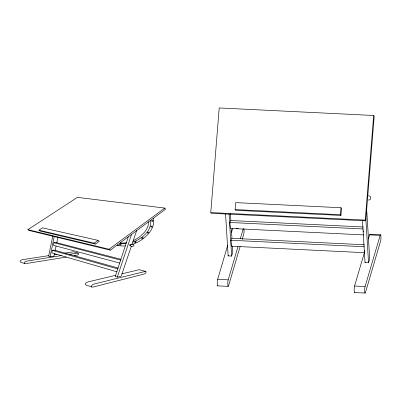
<?xml version="1.0" encoding="UTF-8"?>
<svg xmlns="http://www.w3.org/2000/svg" width="401" height="401" viewBox="0 0 401 401"><rect width="100%" height="100%" fill="white"/><g stroke="black" fill="none" stroke-linecap="round" stroke-linejoin="round"><path stroke-width="0.6" d="M210.776 212.575L219.212 107.949L373.667 115.483L374.203 116.19L365.767 220.821L211.312 213.282L210.776 212.575L365.231 220.114L365.767 220.821M235.091 209.583L235.653 202.605L340.965 207.743L341.502 208.45L340.94 215.427L235.628 210.289L235.091 209.583L340.399 214.72L340.94 215.427M340.399 214.72L340.965 207.743M365.231 220.114L373.667 115.483M52.716 236.209L48.636 256.294L50.075 256.73L53.95 256.119L54.476 253.638M50.075 256.73L54.22 236.575M118.049 267.998L54.29 250.084L52.341 250.364L51.819 252.866L116.806 271.773M120.922 259.272L55.889 242.485L53.919 242.73L53.388 245.297L119.673 263.066M55.173 250.334L56.09 246.024M56.792 242.715L57.904 237.467M363.692 234.911L230.299 228.405L229.938 222.475L230.515 220.505L363.286 226.986M217.868 285.692A3.564 0.581 -87.2 0 1 217.257 283.838A3.564 0.581 -87.2 0 1 217.673 279.337L227.653 245.437M231.502 232.354L232.725 228.189M364.78 252.7L231.387 246.194L231.026 240.264L231.603 238.294L364.374 244.775M232.45 246.394L232.801 252.139L231.643 256.074L228.134 255.898L228.349 255.161M240.119 246.53L228.565 285.778A3.564 0.581 -87.2 0 1 227.808 284.78A3.564 0.581 -87.2 0 1 228.204 279.848L238.009 246.545M240.284 238.816L243.257 228.705M242.219 239.392L243.623 234.635A3.564 0.581 -87.2 0 0 243.913 228.75M354.885 292.108A3.564 0.581 -87.2 0 1 354.173 290.81A3.564 0.581 -87.2 0 1 354.574 286.013L364.379 252.71M368.404 239.031L369.632 234.871A3.564 0.581 -87.2 0 1 370.148 234.44M366.644 208.836L369.702 258.82L368.544 262.75L365.035 262.58L365.105 262.334M380.163 235.382A3.564 0.581 -87.2 0 1 380.925 236.379A3.564 0.581 -87.2 0 1 380.524 241.312L365.471 292.459A3.564 0.581 -87.2 0 1 364.709 291.462A3.564 0.581 -87.2 0 1 365.105 286.53L380.163 235.382L369.632 234.871M128.305 236.816L115.247 276.515L117.298 277.136L121.182 276.189L131.302 246.369M117.298 277.136L131.508 234.445M131.954 244.44L136.636 230.65M110.275 250.169L165.593 209.202L164.756 208.084L77.433 197.367L27.875 229.678L29.293 230.525L110.275 250.169L109.022 249.237L27.875 229.678M109.022 249.237L164.756 208.084M95.448 244.094L99.313 241.312L98.039 240.359L42.471 227.843L38.907 230.194L40.321 231.071L95.448 244.094L94.145 243.156L38.907 230.194M94.145 243.156L98.039 240.359M132.741 242.124C137.723 240.415 142.305 237.487 145.874 233.603A46.25 25.529 -3.5 0 0 149.082 229.141L150.766 224.48L150.646 220.269M132.23 244.425C138.255 242.42 143.789 238.901 148.054 234.189A54.04 29.824 -3.5 0 0 151.032 230.209C153.167 226.71 154.56 222.36 153.312 218.294M115.643 275.327L87.969 281.918L86.456 282.59A5.273 2.912 -3.5 0 0 85.734 283.206L85.263 284.098L85.563 284.785A1.093 0.601 -3.5 0 0 85.794 284.895L91.934 287.036L93.057 287.056L143.884 274.109L145.222 273.417A5.233 2.887 -3.5 0 0 145.864 272.74L146.144 272.008L145.844 271.482A0.707 0.391 -3.5 0 0 145.478 271.387L139.628 269.778A0.952 0.526 -3.5 0 0 138.831 269.798L121.989 273.813M368.379 195.853C371.677 195.152 371.577 200.801 368.334 200.039M66.36 257.096L25.103 263.713A1.403 0.772 -3.5 0 1 24.641 263.527L24.286 262.79A3.318 1.83 -3.5 0 1 26.697 261.136L61.273 255.617M74.476 255.758L77.954 254.856A3.378 1.865 -3.5 0 0 78.516 254.284L78.681 253.643L78.26 253.151A1.028 0.566 -3.5 0 0 77.854 253.046L69.373 254.324M48.777 255.622L22.461 259.703A3.243 1.789 -3.5 0 0 20.07 261.327A1.729 0.952 -3.5 0 0 20.712 262.189L24.772 263.607M54.23 254.775L56.937 254.354M65.022 253.101L72.887 251.883A1.198 0.662 -3.5 0 1 73.724 251.908L77.869 253.031M145.478 271.387L94.14 284.013L92.621 284.7A5.499 3.033 -3.5 0 0 91.894 285.327L91.398 286.349L91.794 286.981M229.938 222.475L363.331 228.981M369.978 234.279L380.509 234.791M236.445 228.369L238.304 228.46M231.026 240.264L364.419 246.77M217.673 279.337L228.204 279.848M354.574 286.013L365.105 286.53M217.688 285.858L228.219 286.374M354.594 292.54L365.126 293.051M129.588 244.415L130.967 244.715M129.297 245.277L130.32 245.502M117.067 245.141L118.35 245.437M53.919 242.73L120.646 260.104M52.341 250.364L117.754 268.901M365.837 218.515L368.544 262.75M363.436 230.76L363.512 231.948M364.634 250.329L364.709 251.517M362.434 220.069L365.035 262.58M230.445 213.648L230.866 220.54M231.392 229.156L231.958 238.349M229.076 214.134L231.643 256.074M225.568 213.964L228.134 255.898M148.641 221.753L148.129 225.693L146.821 228.796A45.664 25.203 -3.5 0 1 144.049 232.75L139.558 236.901A32.08 17.704 -3.5 0 1 133.257 240.6M125.323 245.883A12.351 6.817 -3.5 0 1 117.147 245.076M126.109 243.502A10.541 5.82 -3.5 0 1 120.044 242.936A11.784 6.506 -3.5 0 0 126.36 242.73M119.714 244.69L120.079 245.046L120.806 244.831A1.724 0.952 -3.5 0 0 121.197 244.369L120.972 243.918L120.135 244.114A1.724 0.952 -3.5 0 0 119.739 244.58L119.714 244.69M141.784 238.214L142.084 238.555L142.791 238.324A1.424 0.787 -3.5 0 0 143.062 237.557L142.19 237.653A1.709 0.942 -3.5 0 0 141.814 238.104L141.784 238.214M147.408 232.775L147.698 233.136L148.395 232.911A1.734 0.957 -3.5 0 0 148.726 232.465L148.45 232.049L147.748 232.274A1.734 0.957 -3.5 0 0 147.418 232.72L147.408 232.775M150.846 226.786L151.142 227.166L151.879 226.906A1.764 0.972 -3.5 0 0 152.159 226.49L151.879 226.059L151.142 226.319A1.764 0.972 -3.5 0 0 150.856 226.735L150.846 226.786M136.069 241.838L136.069 241.858A1.629 0.897 -3.5 0 1 135.458 242.625L134.676 242.47A1.629 0.897 -3.5 0 1 135.287 241.698L136.069 241.838M152.355 221.327L151.648 221.192A1.028 0.566 -3.5 0 1 151.623 221.051A1.644 0.907 -3.5 0 1 152.24 220.329L152.951 220.47A1.038 0.571 -3.5 0 1 152.971 220.605A1.644 0.907 -3.5 0 1 152.355 221.327M131.292 246.364A1.83 1.013 -3.5 0 0 133.984 245.327A1.83 1.013 -3.5 0 0 131.192 244.62A1.83 1.013 -3.5 0 0 131.292 246.364"/></g></svg>
